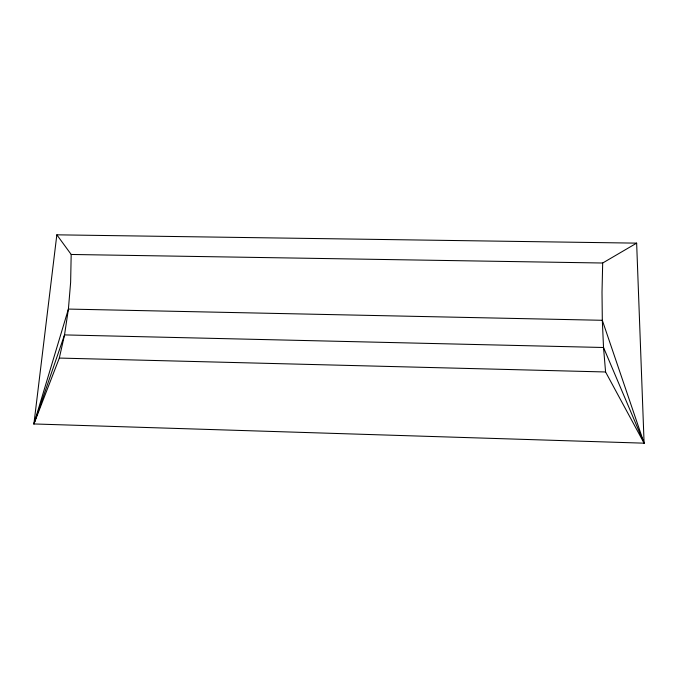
<?xml version="1.0" encoding="UTF-8"?>
<svg xmlns="http://www.w3.org/2000/svg" width="678" height="678" viewBox="0 0 678 678"><rect width="100%" height="100%" fill="white"/><g stroke="black" fill="none" stroke-linecap="round" stroke-linejoin="round"><path stroke-width="1.02" d="M56.842 234.825L71.182 254.462L70.631 282.311L68.402 309.075L64.529 334.907L59.317 358.069L33.9 423.953L644.1 443.175L636.642 243.139L56.842 234.825L33.9 423.953L64.529 334.907L603.53 347.5L644.1 443.175L605.581 371.976L603.53 347.5L602.31 320.296L602.013 292.193L602.683 263.013L636.642 243.139M33.9 423.953L68.402 309.075L602.31 320.296L644.1 443.175M71.182 254.462L602.683 263.013M59.317 358.069L605.581 371.976"/></g></svg>
